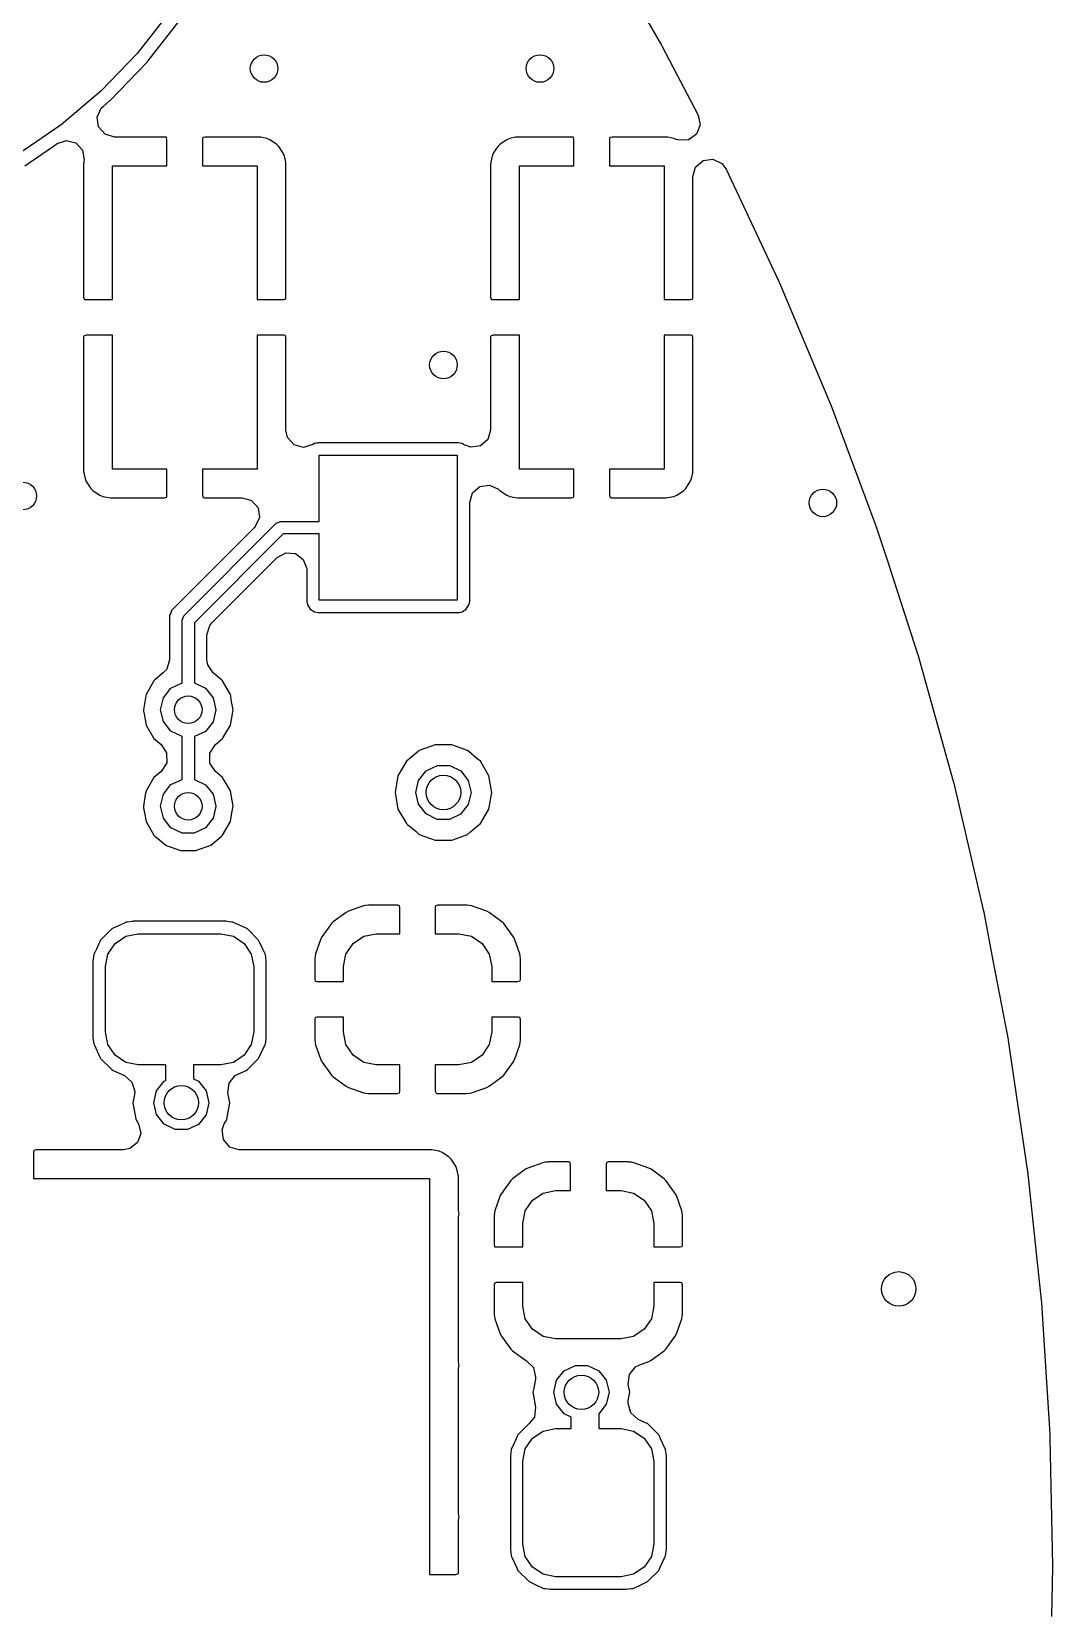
# Model space of a CAD drawing. Extents: x 115.8 to 161.6, y -138.1 to -93.2.
# Drawn here: x 154.16 to 161.56, y -115.57 to -104.13 of the extents above; entities that cross this region are included whole.
import ezdxf

# ---------------------------------------------------------------- set-up
doc = ezdxf.new("R2010")
doc.units = 0
doc.layers.add('BLACK', color=7, linetype='CONTINUOUS')

msp = doc.modelspace()

# ---------------------------------------------------------------- linework, layer by layer
at = {"layer": 'BLACK', "linetype": 'CONTINUOUS'}
for p, q in [((158.254, -103.405), (158.731, -104.231)), ((155.164, -103.992), (154.93, -104.29)), ((155.067, -104.27), (155.242, -104.047)), ((158.731, -104.231), (158.733, -104.235)), ((158.733, -104.235), (158.787, -104.338)), ((154.93, -104.29), (154.667, -104.564)), ((154.862, -104.498), (155.002, -104.353)), ((155.002, -104.353), (155.017, -104.334)), ((155.017, -104.334), (155.067, -104.27)), ((158.787, -104.338), (158.97, -104.688)), ((154.667, -104.564), (154.378, -104.809)), ((154.735, -104.631), (154.862, -104.498)), ((154.64, -104.753), (154.669, -104.688)), ((154.669, -104.688), (154.683, -104.675)), ((154.683, -104.675), (154.73, -104.635)), ((154.73, -104.635), (154.732, -104.633)), ((154.73, -104.635), (154.73, -104.635)), ((154.732, -104.633), (154.735, -104.631)), ((154.735, -104.631), (154.735, -104.631)), ((158.97, -104.688), (158.997, -104.739)), ((154.378, -104.809), (154.065, -105.024)), ((154.65, -104.823), (154.64, -104.753)), ((159.01, -104.809), (158.984, -104.875)), ((158.997, -104.739), (159.01, -104.809)), ((154.349, -104.944), (154.417, -104.922)), ((154.417, -104.922), (154.486, -104.94)), ((154.697, -104.877), (154.65, -104.823)), ((154.765, -104.897), (154.697, -104.877)), ((155.132, -104.897), (154.765, -104.897)), ((155.14, -104.899), (155.132, -104.897)), ((155.142, -104.9), (155.14, -104.899)), ((155.146, -104.915), (155.142, -104.9)), ((155.146, -105.105), (155.146, -104.915)), ((155.406, -104.903), (155.404, -104.911)), ((155.404, -104.911), (155.404, -105.105)), ((155.407, -104.901), (155.406, -104.903)), ((155.422, -104.897), (155.407, -104.901)), ((155.814, -104.897), (155.422, -104.897)), ((155.827, -104.898), (155.814, -104.897)), ((155.869, -104.907), (155.827, -104.898)), ((155.891, -104.916), (155.869, -104.907)), ((155.94, -104.948), (155.891, -104.916)), ((157.609, -104.916), (157.56, -104.948)), ((157.631, -104.907), (157.609, -104.916)), ((157.673, -104.898), (157.631, -104.907)), ((157.686, -104.897), (157.673, -104.898)), ((158.082, -104.897), (157.686, -104.897)), ((158.09, -104.899), (158.082, -104.897)), ((158.092, -104.9), (158.09, -104.899)), ((158.096, -104.915), (158.092, -104.9)), ((158.096, -105.105), (158.096, -104.915)), ((158.356, -104.903), (158.354, -104.911)), ((158.354, -104.911), (158.354, -105.105)), ((158.357, -104.901), (158.356, -104.903)), ((158.372, -104.897), (158.357, -104.901)), ((158.764, -104.897), (158.372, -104.897)), ((158.777, -104.898), (158.764, -104.897)), ((158.819, -104.907), (158.777, -104.898)), ((158.837, -104.914), (158.819, -104.907)), ((158.856, -104.92), (158.837, -104.914)), ((158.927, -104.916), (158.856, -104.92)), ((158.984, -104.875), (158.927, -104.916)), ((154.115, -105.105), (154.324, -104.962)), ((154.324, -104.962), (154.349, -104.944)), ((154.486, -104.94), (154.534, -104.992)), ((154.534, -104.992), (154.546, -105.062)), ((155.957, -104.965), (155.94, -104.948)), ((155.989, -105.014), (155.957, -104.965)), ((155.998, -105.036), (155.989, -105.014)), ((156.007, -105.078), (155.998, -105.036)), ((157.502, -105.036), (157.493, -105.078)), ((157.511, -105.014), (157.502, -105.036)), ((157.543, -104.965), (157.511, -105.014)), ((157.56, -104.948), (157.543, -104.965)), ((154.543, -105.078), (154.542, -105.091)), ((154.542, -105.091), (154.542, -106.058)), ((154.544, -105.072), (154.543, -105.078)), ((154.546, -105.062), (154.544, -105.072)), ((154.75, -106.076), (154.75, -105.105)), ((154.75, -105.105), (155.146, -105.105)), ((155.404, -105.105), (155.8, -105.105)), ((155.8, -105.105), (155.8, -106.076)), ((156.008, -105.091), (156.007, -105.078)), ((156.008, -106.062), (156.008, -105.091)), ((157.493, -105.078), (157.492, -105.091)), ((157.492, -105.091), (157.492, -106.058)), ((157.7, -106.076), (157.7, -105.105)), ((157.7, -105.105), (158.096, -105.105)), ((158.354, -105.105), (158.75, -105.105)), ((158.75, -105.105), (158.75, -106.076)), ((158.958, -105.183), (158.978, -105.115)), ((158.978, -105.115), (159.032, -105.068)), ((159.032, -105.068), (159.102, -105.058)), ((159.102, -105.058), (159.167, -105.088)), ((159.167, -105.088), (159.198, -105.129)), ((159.198, -105.129), (159.584, -105.949)), ((158.958, -106.062), (158.958, -105.183)), ((159.584, -105.949), (159.586, -105.953)), ((159.586, -105.953), (159.642, -106.087)), ((154.542, -106.058), (154.546, -106.073)), ((156.005, -106.072), (156.006, -106.07)), ((156.006, -106.07), (156.008, -106.062)), ((157.492, -106.058), (157.496, -106.073)), ((158.955, -106.072), (158.956, -106.07)), ((158.956, -106.07), (158.958, -106.062)), ((154.546, -106.073), (154.548, -106.074)), ((154.548, -106.074), (154.556, -106.076)), ((154.556, -106.076), (154.75, -106.076)), ((155.8, -106.076), (155.99, -106.076)), ((155.99, -106.076), (156.005, -106.072)), ((157.496, -106.073), (157.498, -106.074)), ((157.498, -106.074), (157.506, -106.076)), ((157.506, -106.076), (157.7, -106.076)), ((158.75, -106.076), (158.94, -106.076)), ((158.94, -106.076), (158.955, -106.072)), ((159.642, -106.087), (159.949, -106.818)), ((154.544, -106.34), (154.542, -106.348)), ((154.542, -106.348), (154.542, -107.319)), ((154.545, -106.338), (154.544, -106.34)), ((154.56, -106.334), (154.545, -106.338)), ((154.75, -106.334), (154.56, -106.334)), ((154.75, -107.305), (154.75, -106.334)), ((155.994, -106.334), (155.8, -106.334)), ((155.8, -106.334), (155.8, -107.305)), ((156.002, -106.336), (155.994, -106.334)), ((156.004, -106.337), (156.002, -106.336)), ((156.008, -106.352), (156.004, -106.337)), ((156.008, -107.022), (156.008, -106.352)), ((157.494, -106.34), (157.492, -106.348)), ((157.492, -106.348), (157.492, -107.022)), ((157.495, -106.338), (157.494, -106.34)), ((157.51, -106.334), (157.495, -106.338)), ((157.7, -106.334), (157.51, -106.334)), ((157.7, -107.305), (157.7, -106.334)), ((158.944, -106.334), (158.75, -106.334)), ((158.75, -106.334), (158.75, -107.305)), ((158.952, -106.336), (158.944, -106.334)), ((158.954, -106.337), (158.952, -106.336)), ((158.958, -106.352), (158.954, -106.337)), ((158.958, -107.319), (158.958, -106.352)), ((159.949, -106.818), (159.955, -106.833)), ((159.955, -106.833), (159.957, -106.838)), ((159.957, -106.838), (160.277, -107.698)), ((156.02, -107.077), (156.008, -107.022)), ((156.068, -107.129), (156.02, -107.077)), ((157.472, -107.09), (157.418, -107.137)), ((157.492, -107.022), (157.472, -107.09)), ((156.136, -107.148), (156.068, -107.129)), ((156.193, -107.13), (156.136, -107.148)), ((156.203, -107.127), (156.193, -107.131)), ((156.193, -107.131), (156.193, -107.13)), ((156.204, -107.127), (156.203, -107.127)), ((156.215, -107.12), (156.204, -107.127)), ((156.227, -107.117), (156.215, -107.12)), ((156.235, -107.116), (156.227, -107.117)), ((156.227, -107.117), (156.227, -107.117)), ((156.241, -107.115), (156.235, -107.116)), ((156.235, -107.116), (156.235, -107.116)), ((156.75, -107.114), (156.241, -107.115)), ((156.25, -107.685), (156.25, -107.205)), ((156.25, -107.205), (157.25, -107.205)), ((157.259, -107.114), (156.75, -107.114)), ((157.25, -107.205), (157.25, -108.255)), ((157.285, -107.12), (157.259, -107.114)), ((157.296, -107.127), (157.285, -107.12)), ((157.299, -107.128), (157.296, -107.127)), ((157.307, -107.131), (157.299, -107.128)), ((157.348, -107.147), (157.307, -107.131)), ((157.307, -107.131), (157.307, -107.131)), ((157.418, -107.137), (157.348, -107.147)), ((154.542, -107.319), (154.543, -107.332)), ((155.146, -107.305), (154.75, -107.305)), ((155.146, -107.499), (155.146, -107.305)), ((155.8, -107.305), (155.404, -107.305)), ((155.404, -107.305), (155.404, -107.495)), ((158.096, -107.305), (157.7, -107.305)), ((158.096, -107.499), (158.096, -107.305)), ((158.75, -107.305), (158.354, -107.305)), ((158.354, -107.305), (158.354, -107.495)), ((158.957, -107.332), (158.958, -107.319)), ((154.543, -107.332), (154.552, -107.374)), ((154.552, -107.374), (154.561, -107.396)), ((154.561, -107.396), (154.593, -107.445)), ((154.593, -107.445), (154.61, -107.462)), ((157.361, -107.478), (157.414, -107.432)), ((157.414, -107.432), (157.484, -107.421)), ((157.484, -107.421), (157.549, -107.451)), ((158.89, -107.462), (158.907, -107.445)), ((158.907, -107.445), (158.939, -107.396)), ((158.939, -107.396), (158.948, -107.374)), ((158.948, -107.374), (158.957, -107.332)), ((154.61, -107.462), (154.659, -107.494)), ((154.659, -107.494), (154.681, -107.503)), ((154.681, -107.503), (154.723, -107.512)), ((154.723, -107.512), (154.736, -107.513)), ((154.736, -107.513), (155.128, -107.513)), ((155.128, -107.513), (155.143, -107.509)), ((155.143, -107.509), (155.144, -107.507)), ((155.144, -107.507), (155.146, -107.499)), ((155.404, -107.495), (155.408, -107.51)), ((155.408, -107.51), (155.41, -107.511)), ((155.41, -107.511), (155.418, -107.513)), ((155.418, -107.513), (155.691, -107.513)), ((155.691, -107.513), (155.759, -107.533)), ((155.759, -107.533), (155.806, -107.587)), ((157.34, -107.546), (157.361, -107.478)), ((157.34, -108.264), (157.34, -107.546)), ((157.549, -107.451), (157.556, -107.457)), ((157.556, -107.457), (157.56, -107.462)), ((157.56, -107.462), (157.609, -107.494)), ((157.609, -107.494), (157.631, -107.503)), ((157.631, -107.503), (157.673, -107.512)), ((157.673, -107.512), (157.686, -107.513)), ((157.686, -107.513), (158.078, -107.513)), ((158.078, -107.513), (158.093, -107.509)), ((158.093, -107.509), (158.094, -107.507)), ((158.094, -107.507), (158.096, -107.499)), ((158.354, -107.495), (158.358, -107.51)), ((158.358, -107.51), (158.36, -107.511)), ((158.36, -107.511), (158.368, -107.513)), ((158.368, -107.513), (158.764, -107.513)), ((158.764, -107.513), (158.777, -107.512)), ((158.777, -107.512), (158.819, -107.503)), ((158.819, -107.503), (158.841, -107.494)), ((158.841, -107.494), (158.89, -107.462)), ((155.816, -107.657), (155.786, -107.722)), ((155.806, -107.587), (155.816, -107.657)), ((155.78, -107.728), (155.179, -108.33)), ((155.268, -108.368), (155.938, -107.698)), ((155.989, -107.775), (155.345, -108.419)), ((155.786, -107.722), (155.78, -107.728)), ((155.938, -107.698), (155.97, -107.685)), ((155.97, -107.685), (156.25, -107.685)), ((156.25, -107.775), (155.989, -107.775)), ((156.25, -108.255), (156.25, -107.775)), ((160.277, -107.698), (160.29, -107.732)), ((160.29, -107.732), (160.292, -107.737)), ((160.292, -107.737), (160.366, -107.964)), ((155.472, -108.419), (155.944, -107.947)), ((155.944, -107.947), (156.007, -107.913)), ((156.007, -107.913), (156.078, -107.918)), ((156.078, -107.918), (156.134, -107.961)), ((156.134, -107.961), (156.159, -108.027)), ((160.366, -107.964), (160.586, -108.644)), ((156.159, -108.027), (156.16, -108.036)), ((156.16, -108.036), (156.16, -108.264)), ((155.173, -108.349), (155.165, -108.364)), ((155.174, -108.346), (155.173, -108.348)), ((155.173, -108.348), (155.173, -108.349)), ((155.179, -108.33), (155.174, -108.346)), ((156.16, -108.264), (156.165, -108.29)), ((156.165, -108.29), (156.185, -108.32)), ((156.185, -108.32), (156.195, -108.327)), ((156.195, -108.327), (156.202, -108.332)), ((156.202, -108.332), (156.215, -108.34)), ((156.215, -108.34), (156.241, -108.346)), ((156.241, -108.346), (156.75, -108.346)), ((157.25, -108.255), (156.25, -108.255)), ((156.75, -108.346), (157.259, -108.345)), ((157.259, -108.345), (157.265, -108.344)), ((157.265, -108.344), (157.273, -108.343)), ((157.265, -108.344), (157.265, -108.344)), ((157.273, -108.343), (157.285, -108.34)), ((157.273, -108.343), (157.273, -108.343)), ((157.285, -108.34), (157.296, -108.333)), ((157.296, -108.333), (157.305, -108.327)), ((157.296, -108.333), (157.296, -108.333)), ((157.305, -108.327), (157.315, -108.32)), ((157.315, -108.32), (157.335, -108.29)), ((157.335, -108.29), (157.34, -108.264)), ((155.165, -108.364), (155.165, -108.687)), ((155.255, -108.4), (155.268, -108.368)), ((155.255, -108.855), (155.255, -108.4)), ((155.345, -108.419), (155.345, -108.855)), ((155.435, -108.508), (155.456, -108.44)), ((155.456, -108.44), (155.472, -108.419)), ((155.435, -108.687), (155.435, -108.508)), ((155.165, -108.687), (155.144, -108.755)), ((155.441, -108.724), (155.435, -108.687)), ((160.586, -108.644), (160.588, -108.649)), ((160.588, -108.649), (160.844, -109.568)), ((155.119, -108.783), (155.059, -108.834)), ((155.144, -108.755), (155.119, -108.783)), ((155.481, -108.783), (155.441, -108.724)), ((155.541, -108.834), (155.481, -108.783)), ((155.051, -108.841), (154.994, -108.939)), ((155.059, -108.834), (155.051, -108.841)), ((155.12, -108.963), (155.175, -108.893)), ((155.175, -108.893), (155.255, -108.855)), ((155.345, -108.855), (155.425, -108.894)), ((155.425, -108.894), (155.48, -108.963)), ((155.549, -108.841), (155.541, -108.834)), ((155.606, -108.939), (155.549, -108.841)), ((154.988, -108.977), (154.975, -109.05)), ((154.992, -108.95), (154.988, -108.977)), ((154.994, -108.939), (154.992, -108.95)), ((154.992, -108.95), (154.992, -108.95)), ((155.1, -109.05), (155.12, -108.963)), ((155.48, -108.963), (155.5, -109.05)), ((155.608, -108.95), (155.606, -108.939)), ((155.612, -108.977), (155.608, -108.95)), ((155.608, -108.95), (155.608, -108.95)), ((155.625, -109.05), (155.612, -108.977)), ((154.975, -109.05), (154.976, -109.061)), ((154.976, -109.061), (154.98, -109.08)), ((154.98, -109.08), (154.994, -109.161)), ((154.994, -109.161), (155.051, -109.259)), ((155.12, -109.136), (155.1, -109.05)), ((155.175, -109.206), (155.12, -109.136)), ((155.48, -109.137), (155.424, -109.207)), ((155.5, -109.051), (155.48, -109.137)), ((155.5, -109.05), (155.5, -109.051)), ((155.549, -109.259), (155.606, -109.161)), ((155.606, -109.161), (155.62, -109.08)), ((155.62, -109.08), (155.624, -109.061)), ((155.624, -109.061), (155.625, -109.05)), ((155.051, -109.259), (155.103, -109.303)), ((155.255, -109.245), (155.175, -109.206)), ((155.255, -109.555), (155.255, -109.245)), ((155.424, -109.207), (155.345, -109.245)), ((155.345, -109.245), (155.345, -109.555)), ((155.497, -109.303), (155.549, -109.259)), ((155.103, -109.303), (155.143, -109.363)), ((155.143, -109.363), (155.144, -109.434)), ((155.456, -109.366), (155.497, -109.303)), ((155.457, -109.437), (155.456, -109.366)), ((156.966, -109.353), (156.907, -109.403)), ((156.975, -109.346), (156.966, -109.353)), ((157.089, -109.304), (156.975, -109.346)), ((157.211, -109.304), (157.089, -109.304)), ((157.325, -109.346), (157.211, -109.304)), ((157.334, -109.353), (157.325, -109.346)), ((157.393, -109.403), (157.334, -109.353)), ((155.103, -109.497), (155.051, -109.541)), ((155.144, -109.434), (155.103, -109.497)), ((155.497, -109.497), (155.457, -109.437)), ((155.549, -109.541), (155.497, -109.497)), ((156.881, -109.424), (156.82, -109.53)), ((156.907, -109.403), (156.881, -109.424)), ((156.97, -109.563), (157.025, -109.493)), ((157.025, -109.493), (157.106, -109.455)), ((157.106, -109.455), (157.195, -109.455)), ((157.195, -109.455), (157.275, -109.494)), ((157.275, -109.494), (157.33, -109.563)), ((157.419, -109.424), (157.393, -109.403)), ((157.48, -109.53), (157.419, -109.424)), ((155.051, -109.541), (154.994, -109.639)), ((155.12, -109.663), (155.175, -109.593)), ((155.175, -109.593), (155.255, -109.555)), ((155.345, -109.555), (155.425, -109.594)), ((155.425, -109.594), (155.48, -109.663)), ((155.606, -109.639), (155.549, -109.541)), ((156.82, -109.53), (156.799, -109.65)), ((156.95, -109.65), (156.97, -109.563)), ((157.33, -109.563), (157.35, -109.65)), ((157.501, -109.65), (157.48, -109.53)), ((160.844, -109.568), (160.846, -109.573)), ((160.846, -109.573), (161.063, -110.501)), ((154.989, -109.668), (154.975, -109.75)), ((154.992, -109.65), (154.989, -109.668)), ((154.994, -109.639), (154.992, -109.65)), ((154.992, -109.65), (154.992, -109.65)), ((155.1, -109.75), (155.12, -109.663)), ((155.48, -109.663), (155.5, -109.75)), ((155.608, -109.65), (155.606, -109.639)), ((155.611, -109.668), (155.608, -109.65)), ((155.608, -109.65), (155.608, -109.65)), ((155.608, -109.65), (155.608, -109.65)), ((155.625, -109.75), (155.611, -109.668)), ((156.799, -109.65), (156.82, -109.77)), ((156.97, -109.736), (156.95, -109.65)), ((157.35, -109.651), (157.33, -109.737)), ((157.35, -109.65), (157.35, -109.651)), ((157.48, -109.77), (157.501, -109.65)), ((154.975, -109.75), (154.976, -109.761)), ((154.976, -109.761), (154.983, -109.798)), ((154.983, -109.798), (154.994, -109.861)), ((155.12, -109.836), (155.1, -109.75)), ((155.175, -109.906), (155.12, -109.836)), ((155.48, -109.837), (155.424, -109.907)), ((155.5, -109.751), (155.48, -109.837)), ((155.5, -109.75), (155.5, -109.751)), ((155.606, -109.861), (155.617, -109.798)), ((155.617, -109.798), (155.624, -109.761)), ((155.624, -109.761), (155.625, -109.75)), ((156.82, -109.77), (156.881, -109.876)), ((157.025, -109.806), (156.97, -109.736)), ((157.105, -109.845), (157.025, -109.806)), ((157.194, -109.845), (157.105, -109.845)), ((157.274, -109.807), (157.194, -109.845)), ((157.33, -109.737), (157.274, -109.807)), ((157.419, -109.876), (157.48, -109.77)), ((154.994, -109.861), (155.051, -109.959)), ((155.051, -109.959), (155.059, -109.966)), ((155.255, -109.945), (155.175, -109.906)), ((155.344, -109.945), (155.255, -109.945)), ((155.424, -109.907), (155.344, -109.945)), ((155.541, -109.966), (155.549, -109.959)), ((155.549, -109.959), (155.606, -109.861)), ((156.881, -109.876), (156.89, -109.883)), ((156.89, -109.883), (156.89, -109.883)), ((156.89, -109.883), (156.951, -109.934)), ((156.951, -109.934), (156.975, -109.954)), ((156.975, -109.954), (157.089, -109.995)), ((157.211, -109.995), (157.325, -109.954)), ((157.325, -109.954), (157.349, -109.934)), ((157.349, -109.934), (157.41, -109.883)), ((157.41, -109.883), (157.419, -109.876)), ((157.41, -109.883), (157.41, -109.883)), ((155.059, -109.966), (155.079, -109.983)), ((155.079, -109.983), (155.137, -110.032)), ((155.137, -110.032), (155.148, -110.036)), ((155.148, -110.036), (155.148, -110.036)), ((155.148, -110.036), (155.233, -110.067)), ((155.233, -110.067), (155.243, -110.07)), ((155.243, -110.07), (155.357, -110.07)), ((155.357, -110.07), (155.367, -110.067)), ((155.367, -110.067), (155.452, -110.036)), ((155.452, -110.036), (155.463, -110.032)), ((155.452, -110.036), (155.452, -110.036)), ((155.463, -110.032), (155.521, -109.983)), ((155.521, -109.983), (155.541, -109.966)), ((157.089, -109.995), (157.211, -109.995)), ((156.444, -110.52), (156.351, -110.588)), ((156.461, -110.511), (156.444, -110.52)), ((156.571, -110.472), (156.461, -110.511)), ((156.586, -110.469), (156.571, -110.472)), ((156.606, -110.467), (156.586, -110.469)), ((156.612, -110.467), (156.606, -110.467)), ((156.82, -110.467), (156.612, -110.467)), ((156.828, -110.469), (156.82, -110.467)), ((156.829, -110.47), (156.828, -110.469)), ((156.833, -110.485), (156.829, -110.47)), ((156.833, -110.675), (156.833, -110.485)), ((157.093, -110.473), (157.091, -110.481)), ((157.091, -110.481), (157.091, -110.675)), ((157.094, -110.471), (157.093, -110.473)), ((157.11, -110.467), (157.094, -110.471)), ((157.313, -110.467), (157.11, -110.467)), ((157.319, -110.467), (157.313, -110.467)), ((157.339, -110.469), (157.319, -110.467)), ((157.354, -110.472), (157.339, -110.469)), ((157.464, -110.511), (157.354, -110.472)), ((157.481, -110.52), (157.464, -110.511)), ((157.574, -110.588), (157.481, -110.52)), ((161.063, -110.501), (161.065, -110.506)), ((161.065, -110.506), (161.133, -110.868)), ((154.746, -110.64), (154.665, -110.721)), ((154.756, -110.635), (154.746, -110.64)), ((154.843, -110.595), (154.756, -110.635)), ((154.851, -110.591), (154.843, -110.595)), ((154.843, -110.595), (154.843, -110.595)), ((154.861, -110.59), (154.851, -110.591)), ((154.895, -110.585), (154.861, -110.59)), ((154.861, -110.59), (154.861, -110.59)), ((154.899, -110.584), (154.895, -110.585)), ((154.895, -110.585), (154.895, -110.585)), ((155.576, -110.584), (154.899, -110.584)), ((155.58, -110.585), (155.576, -110.584)), ((155.614, -110.59), (155.58, -110.585)), ((155.58, -110.585), (155.58, -110.585)), ((155.624, -110.591), (155.614, -110.59)), ((155.614, -110.59), (155.614, -110.59)), ((155.632, -110.595), (155.624, -110.591)), ((155.719, -110.635), (155.632, -110.595)), ((155.632, -110.595), (155.632, -110.595)), ((155.729, -110.64), (155.719, -110.635)), ((155.81, -110.721), (155.729, -110.64)), ((156.338, -110.601), (156.27, -110.694)), ((156.351, -110.588), (156.338, -110.601)), ((157.587, -110.601), (157.574, -110.588)), ((157.655, -110.694), (157.587, -110.601)), ((154.66, -110.731), (154.634, -110.787)), ((154.665, -110.721), (154.66, -110.731)), ((154.66, -110.731), (154.66, -110.731)), ((154.718, -110.822), (154.77, -110.745)), ((154.77, -110.745), (154.847, -110.693)), ((154.847, -110.693), (154.938, -110.675)), ((154.938, -110.675), (155.537, -110.675)), ((155.537, -110.675), (155.628, -110.693)), ((155.628, -110.693), (155.705, -110.745)), ((155.705, -110.745), (155.757, -110.822)), ((155.815, -110.731), (155.81, -110.721)), ((155.841, -110.787), (155.815, -110.731)), ((155.815, -110.731), (155.815, -110.731)), ((156.261, -110.711), (156.222, -110.821)), ((156.27, -110.694), (156.261, -110.711)), ((156.443, -110.822), (156.495, -110.745)), ((156.495, -110.745), (156.572, -110.693)), ((156.572, -110.693), (156.662, -110.675)), ((156.662, -110.675), (156.833, -110.675)), ((157.091, -110.675), (157.262, -110.675)), ((157.262, -110.675), (157.353, -110.693)), ((157.353, -110.693), (157.43, -110.745)), ((157.43, -110.745), (157.482, -110.822)), ((157.664, -110.711), (157.655, -110.694)), ((157.703, -110.821), (157.664, -110.711)), ((154.616, -110.826), (154.609, -110.874)), ((154.609, -110.874), (154.609, -111.426)), ((154.634, -110.787), (154.616, -110.826)), ((154.7, -110.912), (154.718, -110.822)), ((155.757, -110.822), (155.775, -110.912)), ((155.859, -110.826), (155.841, -110.787)), ((155.865, -110.874), (155.859, -110.826)), ((155.865, -111.426), (155.865, -110.874)), ((156.219, -110.836), (156.217, -110.856)), ((156.217, -110.856), (156.217, -110.862)), ((156.217, -110.862), (156.217, -111.003)), ((156.222, -110.821), (156.219, -110.836)), ((156.425, -110.912), (156.443, -110.822)), ((157.482, -110.822), (157.5, -110.912)), ((157.706, -110.836), (157.703, -110.821)), ((157.708, -110.856), (157.706, -110.836)), ((157.708, -110.862), (157.708, -110.856)), ((157.708, -111.007), (157.708, -110.862)), ((161.133, -110.868), (161.241, -111.43)), ((154.7, -111.387), (154.7, -110.912)), ((155.775, -110.912), (155.775, -111.387)), ((156.425, -111.021), (156.425, -110.912)), ((157.5, -110.912), (157.5, -111.021)), ((156.217, -111.003), (156.221, -111.018)), ((156.221, -111.018), (156.223, -111.019)), ((156.223, -111.019), (156.231, -111.021)), ((156.231, -111.021), (156.425, -111.021)), ((157.5, -111.021), (157.69, -111.021)), ((157.69, -111.021), (157.705, -111.017)), ((157.705, -111.017), (157.706, -111.015)), ((157.706, -111.015), (157.708, -111.007)), ((156.219, -111.285), (156.217, -111.293)), ((156.217, -111.293), (156.217, -111.438)), ((156.22, -111.283), (156.219, -111.285)), ((156.235, -111.279), (156.22, -111.283)), ((156.425, -111.279), (156.235, -111.279)), ((156.425, -111.387), (156.425, -111.279)), ((157.694, -111.279), (157.5, -111.279)), ((157.5, -111.279), (157.5, -111.387)), ((157.702, -111.281), (157.694, -111.279)), ((157.704, -111.282), (157.702, -111.281)), ((157.708, -111.297), (157.704, -111.282)), ((157.708, -111.438), (157.708, -111.297)), ((154.609, -111.426), (154.616, -111.474)), ((154.718, -111.478), (154.7, -111.387)), ((155.775, -111.387), (155.757, -111.478)), ((155.859, -111.474), (155.864, -111.438)), ((155.864, -111.438), (155.865, -111.426)), ((156.217, -111.438), (156.217, -111.444)), ((156.217, -111.444), (156.219, -111.464)), ((156.443, -111.478), (156.425, -111.387)), ((157.5, -111.387), (157.482, -111.478)), ((157.706, -111.464), (157.708, -111.444)), ((157.708, -111.444), (157.708, -111.438)), ((161.241, -111.43), (161.243, -111.443)), ((161.243, -111.443), (161.244, -111.449)), ((161.244, -111.449), (161.382, -112.385)), ((154.616, -111.474), (154.62, -111.482)), ((154.62, -111.482), (154.62, -111.482)), ((154.62, -111.482), (154.66, -111.569)), ((154.77, -111.555), (154.718, -111.478)), ((154.847, -111.607), (154.77, -111.555)), ((155.705, -111.555), (155.628, -111.607)), ((155.757, -111.478), (155.705, -111.555)), ((155.815, -111.569), (155.855, -111.482)), ((155.855, -111.482), (155.859, -111.474)), ((155.855, -111.482), (155.855, -111.482)), ((156.219, -111.464), (156.222, -111.479)), ((156.222, -111.479), (156.261, -111.589)), ((156.495, -111.555), (156.443, -111.478)), ((156.572, -111.607), (156.495, -111.555)), ((157.43, -111.555), (157.353, -111.607)), ((157.482, -111.478), (157.43, -111.555)), ((157.664, -111.589), (157.703, -111.479)), ((157.703, -111.479), (157.706, -111.464)), ((154.66, -111.569), (154.665, -111.579)), ((154.665, -111.579), (154.746, -111.66)), ((154.746, -111.66), (154.756, -111.665)), ((154.756, -111.665), (154.756, -111.665)), ((154.756, -111.665), (154.839, -111.703)), ((154.938, -111.625), (154.847, -111.607)), ((155.137, -111.625), (154.938, -111.625)), ((155.137, -111.738), (155.137, -111.625)), ((155.537, -111.625), (155.338, -111.625)), ((155.338, -111.625), (155.338, -111.726)), ((155.628, -111.607), (155.537, -111.625)), ((155.659, -111.693), (155.719, -111.665)), ((155.719, -111.665), (155.729, -111.66)), ((155.719, -111.665), (155.719, -111.665)), ((155.729, -111.66), (155.81, -111.579)), ((155.81, -111.579), (155.815, -111.569)), ((156.261, -111.589), (156.27, -111.606)), ((156.27, -111.606), (156.338, -111.699)), ((156.662, -111.625), (156.572, -111.607)), ((156.833, -111.625), (156.662, -111.625)), ((156.833, -111.819), (156.833, -111.625)), ((157.262, -111.625), (157.091, -111.625)), ((157.091, -111.625), (157.091, -111.815)), ((157.353, -111.607), (157.262, -111.625)), ((157.587, -111.699), (157.655, -111.606)), ((157.655, -111.606), (157.664, -111.589)), ((154.839, -111.703), (154.892, -111.75)), ((154.892, -111.75), (154.912, -111.819)), ((155.07, -111.813), (155.125, -111.743)), ((155.125, -111.743), (155.137, -111.738)), ((155.338, -111.726), (155.375, -111.744)), ((155.375, -111.744), (155.43, -111.813)), ((155.588, -111.829), (155.596, -111.758)), ((155.596, -111.758), (155.641, -111.703)), ((155.641, -111.703), (155.659, -111.693)), ((156.338, -111.699), (156.351, -111.712)), ((156.351, -111.712), (156.444, -111.78)), ((156.444, -111.78), (156.461, -111.789)), ((156.461, -111.789), (156.571, -111.828)), ((157.354, -111.828), (157.464, -111.789)), ((157.464, -111.789), (157.481, -111.78)), ((157.481, -111.78), (157.574, -111.712)), ((157.574, -111.712), (157.587, -111.699)), ((154.901, -111.889), (154.899, -111.9)), ((154.899, -111.9), (154.92, -112.02)), ((154.91, -111.84), (154.901, -111.889)), ((154.912, -111.819), (154.91, -111.84)), ((155.05, -111.9), (155.07, -111.813)), ((155.07, -111.986), (155.05, -111.9)), ((155.43, -111.813), (155.45, -111.9)), ((155.45, -111.901), (155.43, -111.987)), ((155.45, -111.9), (155.45, -111.901)), ((155.58, -112.02), (155.601, -111.9)), ((155.601, -111.9), (155.588, -111.829)), ((156.571, -111.828), (156.586, -111.831)), ((156.586, -111.831), (156.606, -111.833)), ((156.606, -111.833), (156.612, -111.833)), ((156.612, -111.833), (156.815, -111.833)), ((156.815, -111.833), (156.831, -111.829)), ((156.831, -111.829), (156.832, -111.827)), ((156.832, -111.827), (156.833, -111.819)), ((157.091, -111.815), (157.096, -111.83)), ((157.096, -111.83), (157.097, -111.831)), ((157.097, -111.831), (157.105, -111.833)), ((157.105, -111.833), (157.313, -111.833)), ((157.313, -111.833), (157.319, -111.833)), ((157.319, -111.833), (157.339, -111.831)), ((157.339, -111.831), (157.354, -111.828)), ((154.92, -112.02), (154.939, -112.053)), ((155.125, -112.056), (155.07, -111.986)), ((155.43, -111.987), (155.374, -112.057)), ((155.574, -112.03), (155.58, -112.02)), ((154.956, -112.122), (154.933, -112.189)), ((154.939, -112.053), (154.956, -112.122)), ((155.205, -112.095), (155.125, -112.056)), ((155.294, -112.095), (155.205, -112.095)), ((155.374, -112.057), (155.294, -112.095)), ((155.545, -112.097), (155.561, -112.053)), ((155.555, -112.167), (155.545, -112.097)), ((155.561, -112.053), (155.574, -112.03)), ((154.181, -112.248), (154.179, -112.256)), ((154.182, -112.246), (154.181, -112.248)), ((154.197, -112.242), (154.182, -112.246)), ((154.535, -112.242), (154.197, -112.242)), ((154.541, -112.242), (154.535, -112.242)), ((154.607, -112.242), (154.541, -112.242)), ((154.608, -112.242), (154.607, -112.242)), ((154.83, -112.242), (154.608, -112.242)), ((154.877, -112.233), (154.83, -112.242)), ((154.933, -112.189), (154.877, -112.233)), ((155.601, -112.221), (155.555, -112.167)), ((155.669, -112.242), (155.601, -112.221)), ((155.707, -112.242), (155.669, -112.242)), ((155.708, -112.242), (155.707, -112.242)), ((156.735, -112.242), (155.708, -112.242)), ((156.741, -112.242), (156.735, -112.242)), ((156.807, -112.242), (156.741, -112.242)), ((156.808, -112.242), (156.807, -112.242)), ((157.064, -112.242), (156.808, -112.242)), ((157.077, -112.243), (157.064, -112.242)), ((157.119, -112.252), (157.077, -112.243)), ((154.179, -112.256), (154.179, -112.45)), ((157.141, -112.261), (157.119, -112.252)), ((157.19, -112.293), (157.141, -112.261)), ((157.207, -112.31), (157.19, -112.293)), ((157.239, -112.359), (157.207, -112.31)), ((157.248, -112.381), (157.239, -112.359)), ((157.871, -112.335), (157.761, -112.374)), ((157.886, -112.332), (157.871, -112.335)), ((157.906, -112.33), (157.886, -112.332)), ((157.912, -112.329), (157.906, -112.33)), ((158.057, -112.329), (157.912, -112.329)), ((158.065, -112.331), (158.057, -112.329)), ((158.067, -112.332), (158.065, -112.331)), ((158.071, -112.348), (158.067, -112.332)), ((158.071, -112.537), (158.071, -112.348)), ((158.331, -112.335), (158.329, -112.343)), ((158.329, -112.343), (158.329, -112.537)), ((158.332, -112.334), (158.331, -112.335)), ((158.347, -112.329), (158.332, -112.334)), ((158.488, -112.329), (158.347, -112.329)), ((158.494, -112.33), (158.488, -112.329)), ((158.514, -112.332), (158.494, -112.33)), ((158.529, -112.335), (158.514, -112.332)), ((158.639, -112.374), (158.529, -112.335)), ((154.179, -112.45), (157.05, -112.45)), ((157.05, -112.45), (157.05, -115.321)), ((157.257, -112.423), (157.248, -112.381)), ((157.258, -112.436), (157.257, -112.423)), ((157.258, -112.658), (157.258, -112.436)), ((157.638, -112.464), (157.57, -112.557)), ((157.651, -112.451), (157.638, -112.464)), ((157.744, -112.382), (157.651, -112.451)), ((157.761, -112.374), (157.744, -112.382)), ((158.656, -112.382), (158.639, -112.374)), ((158.749, -112.451), (158.656, -112.382)), ((158.762, -112.464), (158.749, -112.451)), ((158.83, -112.557), (158.762, -112.464)), ((161.382, -112.385), (161.384, -112.392)), ((161.384, -112.392), (161.384, -112.397)), ((161.384, -112.397), (161.482, -113.332)), ((157.561, -112.573), (157.522, -112.683)), ((157.57, -112.557), (157.561, -112.573)), ((157.795, -112.607), (157.872, -112.556)), ((157.872, -112.556), (157.963, -112.537)), ((157.963, -112.537), (158.071, -112.537)), ((158.329, -112.537), (158.438, -112.537)), ((158.438, -112.537), (158.528, -112.556)), ((158.528, -112.556), (158.605, -112.607)), ((158.839, -112.573), (158.83, -112.557)), ((158.878, -112.683), (158.839, -112.573)), ((157.259, -112.676), (157.258, -112.658)), ((157.262, -112.695), (157.259, -112.676)), ((157.263, -112.705), (157.262, -112.695)), ((157.262, -112.716), (157.263, -112.706)), ((157.263, -112.706), (157.263, -112.705)), ((157.519, -112.698), (157.517, -112.719)), ((157.522, -112.683), (157.519, -112.698)), ((157.725, -112.775), (157.743, -112.684)), ((157.743, -112.684), (157.795, -112.607)), ((158.605, -112.607), (158.657, -112.684)), ((158.657, -112.684), (158.675, -112.775)), ((158.881, -112.698), (158.878, -112.683)), ((158.883, -112.719), (158.881, -112.698)), ((157.258, -112.749), (157.26, -112.728)), ((157.258, -113.758), (157.258, -112.749)), ((157.26, -112.728), (157.262, -112.716)), ((157.517, -112.719), (157.517, -112.725)), ((157.517, -112.725), (157.517, -112.928)), ((157.725, -112.946), (157.725, -112.775)), ((158.675, -112.775), (158.675, -112.946)), ((158.883, -112.725), (158.883, -112.719)), ((158.883, -112.932), (158.883, -112.725)), ((157.517, -112.928), (157.521, -112.943)), ((158.881, -112.94), (158.883, -112.932)), ((157.521, -112.943), (157.523, -112.944)), ((157.523, -112.944), (157.531, -112.946)), ((157.531, -112.946), (157.725, -112.946)), ((158.675, -112.946), (158.865, -112.946)), ((158.865, -112.946), (158.88, -112.942)), ((158.88, -112.942), (158.881, -112.94)), ((157.519, -113.21), (157.517, -113.218)), ((157.517, -113.218), (157.517, -113.425)), ((157.52, -113.208), (157.519, -113.21)), ((157.535, -113.204), (157.52, -113.208)), ((157.725, -113.204), (157.535, -113.204)), ((157.725, -113.375), (157.725, -113.204)), ((158.869, -113.204), (158.675, -113.204)), ((158.675, -113.204), (158.675, -113.375)), ((158.877, -113.206), (158.869, -113.204)), ((158.879, -113.207), (158.877, -113.206)), ((158.883, -113.222), (158.879, -113.207)), ((158.883, -113.425), (158.883, -113.222)), ((157.743, -113.466), (157.725, -113.375)), ((158.675, -113.375), (158.657, -113.466)), ((161.482, -113.332), (161.484, -113.346)), ((161.484, -113.346), (161.484, -113.351)), ((161.484, -113.351), (161.511, -113.774)), ((157.517, -113.425), (157.517, -113.431)), ((157.517, -113.431), (157.519, -113.452)), ((157.519, -113.452), (157.522, -113.467)), ((157.522, -113.467), (157.561, -113.577)), ((157.795, -113.543), (157.743, -113.466)), ((158.657, -113.466), (158.605, -113.543)), ((158.839, -113.577), (158.878, -113.467)), ((158.878, -113.467), (158.881, -113.452)), ((158.881, -113.452), (158.883, -113.431)), ((158.883, -113.431), (158.883, -113.425)), ((157.561, -113.577), (157.57, -113.593)), ((157.57, -113.593), (157.638, -113.686)), ((157.872, -113.594), (157.795, -113.543)), ((157.963, -113.612), (157.872, -113.594)), ((158.438, -113.612), (157.963, -113.612)), ((158.528, -113.594), (158.438, -113.612)), ((158.605, -113.543), (158.528, -113.594)), ((158.762, -113.686), (158.83, -113.593)), ((158.83, -113.593), (158.839, -113.577)), ((157.638, -113.686), (157.651, -113.699)), ((157.651, -113.699), (157.744, -113.768)), ((158.656, -113.768), (158.749, -113.699)), ((158.749, -113.699), (158.762, -113.686)), ((157.259, -113.776), (157.258, -113.758)), ((157.258, -113.849), (157.26, -113.828)), ((157.258, -114.858), (157.258, -113.849)), ((157.262, -113.795), (157.259, -113.776)), ((157.26, -113.828), (157.262, -113.816)), ((157.263, -113.805), (157.262, -113.795)), ((157.262, -113.816), (157.263, -113.806)), ((157.263, -113.806), (157.263, -113.805)), ((157.744, -113.768), (157.751, -113.771)), ((157.751, -113.771), (157.802, -113.821)), ((157.802, -113.821), (157.818, -113.89)), ((157.97, -113.913), (158.025, -113.843)), ((158.025, -113.843), (158.106, -113.805)), ((158.106, -113.805), (158.195, -113.805)), ((158.195, -113.805), (158.275, -113.844)), ((158.275, -113.844), (158.33, -113.913)), ((158.498, -113.87), (158.543, -113.815)), ((158.543, -113.815), (158.573, -113.8)), ((158.573, -113.8), (158.639, -113.776)), ((158.639, -113.776), (158.656, -113.768)), ((161.511, -113.774), (161.544, -114.303)), ((157.816, -113.904), (157.804, -113.97)), ((157.818, -113.89), (157.816, -113.904)), ((157.95, -114), (157.97, -113.913)), ((158.33, -113.913), (158.35, -114)), ((158.49, -113.94), (158.498, -113.87)), ((158.501, -114), (158.49, -113.94)), ((157.804, -113.97), (157.799, -114)), ((157.799, -114), (157.801, -114.011)), ((157.801, -114.011), (157.818, -114.108)), ((157.97, -114.086), (157.95, -114)), ((158.35, -114.001), (158.33, -114.087)), ((158.35, -114), (158.35, -114.001)), ((158.488, -114.081), (158.49, -114.06)), ((158.508, -114.149), (158.488, -114.081)), ((158.49, -114.06), (158.499, -114.011)), ((158.499, -114.011), (158.501, -114)), ((157.81, -114.179), (157.771, -114.227)), ((157.818, -114.108), (157.81, -114.179)), ((158.025, -114.156), (157.97, -114.086)), ((158.075, -114.18), (158.025, -114.156)), ((158.075, -114.262), (158.075, -114.18)), ((158.33, -114.087), (158.275, -114.156)), ((158.275, -114.156), (158.275, -114.262)), ((158.561, -114.196), (158.508, -114.149)), ((158.619, -114.223), (158.561, -114.196)), ((157.69, -114.309), (157.685, -114.319)), ((157.771, -114.227), (157.69, -114.309)), ((157.771, -114.227), (157.771, -114.227)), ((157.795, -114.332), (157.872, -114.281)), ((157.872, -114.281), (157.963, -114.262)), ((157.963, -114.262), (158.075, -114.262)), ((158.275, -114.262), (158.438, -114.262)), ((158.438, -114.262), (158.528, -114.281)), ((158.528, -114.281), (158.605, -114.332)), ((158.629, -114.227), (158.619, -114.223)), ((158.71, -114.309), (158.629, -114.227)), ((158.715, -114.319), (158.71, -114.309)), ((161.544, -114.303), (161.544, -114.309)), ((161.544, -114.309), (161.545, -114.338)), ((157.641, -114.414), (157.635, -114.462)), ((157.676, -114.338), (157.641, -114.414)), ((157.685, -114.319), (157.676, -114.338)), ((157.685, -114.319), (157.685, -114.319)), ((157.725, -114.5), (157.743, -114.409)), ((157.743, -114.409), (157.795, -114.332)), ((158.605, -114.332), (158.657, -114.409)), ((158.657, -114.409), (158.675, -114.5)), ((158.724, -114.338), (158.715, -114.319)), ((158.715, -114.319), (158.715, -114.319)), ((158.759, -114.414), (158.724, -114.338)), ((158.766, -114.462), (158.759, -114.414)), ((161.545, -114.338), (161.562, -115.138)), ((157.635, -114.462), (157.635, -115.138)), ((157.725, -115.1), (157.725, -114.5)), ((158.675, -114.5), (158.675, -115.1)), ((158.766, -115.138), (158.766, -114.462)), ((157.259, -114.876), (157.258, -114.858)), ((157.262, -114.895), (157.259, -114.876)), ((157.258, -114.949), (157.26, -114.928)), ((157.258, -115.307), (157.258, -114.949)), ((157.26, -114.928), (157.262, -114.916)), ((157.263, -114.905), (157.262, -114.895)), ((157.262, -114.916), (157.263, -114.906)), ((157.263, -114.906), (157.263, -114.905)), ((157.743, -115.191), (157.725, -115.1)), ((158.675, -115.1), (158.657, -115.191)), ((157.635, -115.138), (157.641, -115.186)), ((157.641, -115.186), (157.645, -115.195)), ((157.645, -115.195), (157.645, -115.195)), ((157.645, -115.195), (157.679, -115.268)), ((157.795, -115.268), (157.743, -115.191)), ((158.657, -115.191), (158.605, -115.268)), ((158.721, -115.268), (158.755, -115.195)), ((158.755, -115.195), (158.759, -115.186)), ((158.755, -115.195), (158.755, -115.195)), ((158.759, -115.186), (158.766, -115.138)), ((161.562, -115.138), (161.564, -115.262)), ((157.05, -115.321), (157.24, -115.321)), ((157.24, -115.321), (157.255, -115.317)), ((157.255, -115.317), (157.256, -115.315)), ((157.256, -115.315), (157.258, -115.307)), ((157.679, -115.268), (157.69, -115.291)), ((157.69, -115.291), (157.771, -115.373)), ((157.872, -115.319), (157.795, -115.268)), ((157.963, -115.337), (157.872, -115.319)), ((158.438, -115.337), (157.963, -115.337)), ((158.528, -115.319), (158.438, -115.337)), ((158.605, -115.268), (158.528, -115.319)), ((158.629, -115.373), (158.71, -115.291)), ((158.71, -115.291), (158.721, -115.268)), ((161.564, -115.268), (161.557, -115.626)), ((161.564, -115.262), (161.564, -115.268)), ((157.771, -115.373), (157.781, -115.377)), ((157.781, -115.377), (157.781, -115.377)), ((157.781, -115.377), (157.814, -115.393)), ((157.814, -115.393), (157.876, -115.422)), ((157.876, -115.422), (157.886, -115.423)), ((157.886, -115.423), (157.886, -115.423)), ((157.886, -115.423), (157.911, -115.426)), ((157.911, -115.426), (157.924, -115.428)), ((157.924, -115.428), (158.476, -115.428)), ((158.476, -115.428), (158.489, -115.426)), ((158.489, -115.426), (158.514, -115.423)), ((158.514, -115.423), (158.524, -115.422)), ((158.514, -115.423), (158.514, -115.423)), ((158.524, -115.422), (158.586, -115.393)), ((158.586, -115.393), (158.619, -115.377)), ((158.619, -115.377), (158.629, -115.373)), ((158.619, -115.377), (158.619, -115.377))]:
    msp.add_line(p, q, dxfattribs=at)
at = {"layer": 'BLACK'}
for centre, radius in [((155.85, -104.4), 0.1), ((157.85, -104.4), 0.1), ((157.15, -106.55), 0.1), ((154.1, -107.5), 0.1), ((159.9, -107.55), 0.1), ((155.3, -109.05), 0.1), ((157.15, -109.65), 0.125), ((155.3, -109.75), 0.1), ((155.25, -111.9), 0.125), ((160.45, -113.25), 0.125), ((158.15, -114), 0.125)]:
    msp.add_circle(centre, radius, dxfattribs=at)

doc.saveas('drawing.dxf')
